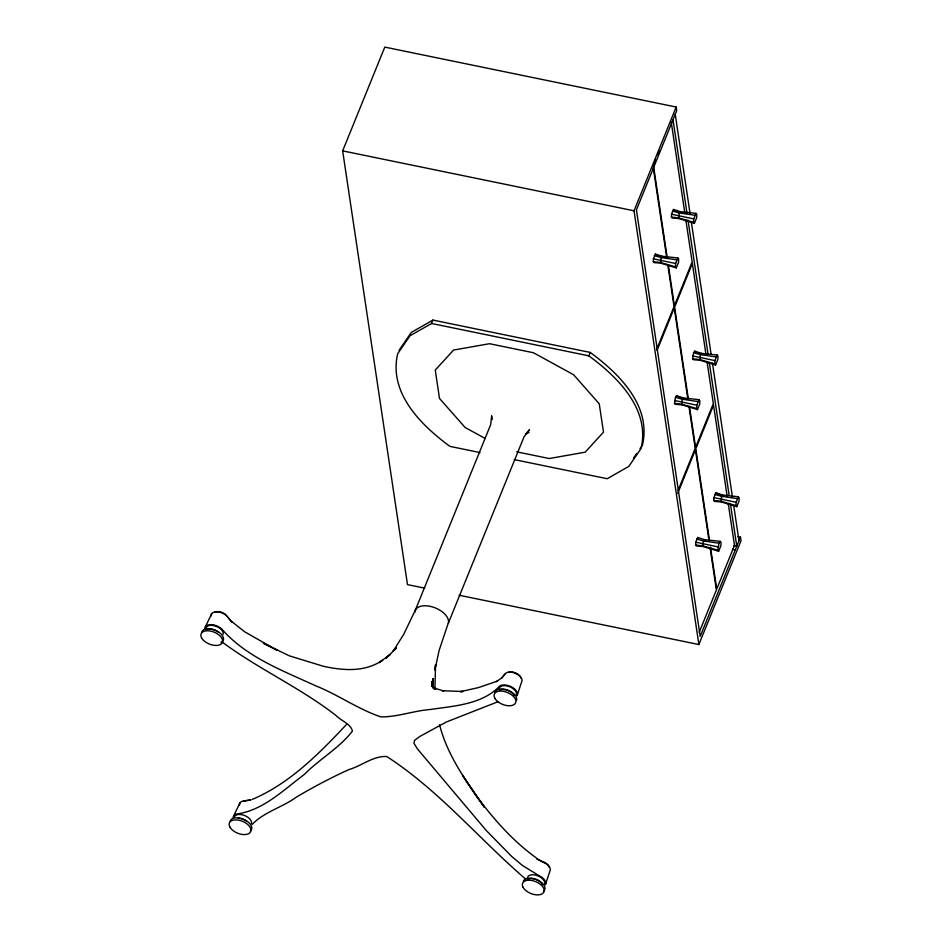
<?xml version="1.0" encoding="UTF-8"?>
<svg xmlns="http://www.w3.org/2000/svg" width="942" height="942" viewBox="0 0 942 942"><rect width="100%" height="100%" fill="white"/><g stroke="black" fill="none" stroke-linecap="round" stroke-linejoin="round"><path stroke-width="1.41" d="M653.312 261.699L653.43 258.815L655.361 254.057L661.967 256.248L677.887 257.967L678.687 259.026L678.546 262.371L676.297 267.905L660.848 263.171L653.995 262.606L653.312 261.699L660.295 262.441L675.508 266.857L676.297 267.905M671.422 217.096L671.54 214.211L673.483 209.454L680.077 211.644L696.008 213.375L696.797 214.423L696.656 217.767L694.407 223.301L678.958 218.568L672.105 218.002L671.422 217.096L678.405 217.838L693.618 222.253L694.407 223.301M675.508 266.857L675.649 263.513L677.887 257.967M674.496 403.388L675.461 397.347L676.544 395.746L683.138 397.936L699.07 399.667L699.859 400.715L699.729 404.059L697.48 409.593L682.032 404.86L675.178 404.295L674.496 403.388L681.478 404.13L696.68 408.545L697.48 409.593M693.618 222.253L693.759 218.909L696.008 213.375M692.606 358.784L693.571 352.744L694.654 351.142L701.248 353.332L717.18 355.063L717.981 356.111L717.839 359.455L715.59 364.99L700.142 360.268L693.288 359.691L692.606 358.784L699.588 359.526L714.801 363.942L715.59 364.99M696.68 408.545L696.821 405.201L699.07 399.667M695.667 545.077L695.785 542.192L697.728 537.435L704.322 539.625L720.253 541.356L721.042 542.404L720.901 545.748L718.652 551.282L703.203 546.548L696.35 545.983L695.667 545.077L702.65 545.818L717.863 550.234L718.652 551.282M714.801 363.942L714.931 360.598L717.18 355.063M713.777 500.473L713.895 497.6L715.838 492.831L722.432 495.021L738.363 496.752L739.152 497.8L739.011 501.144L736.774 506.678L721.325 501.956L714.46 501.38L713.777 500.473L720.76 501.215L735.973 505.63L736.774 506.678M717.863 550.234L718.993 543.204L720.253 541.356M735.973 505.63L736.114 502.286L738.363 496.752M431.931 684.763L432.873 679.229L432.496 684.669L432.472 680.901L433.497 688.567M431.942 684.975L433.143 678.593L432.025 684.316M424.712 588.149L407.486 584.605L342.652 150.873L384.795 47.1L676.179 107.035L676.709 110.65L636.427 209.866L700.177 636.38L740.459 537.164L737.598 536.563M479.949 452.56L449.923 446.378C421.062 425.195 388.445 392.991 397.689 353.733L409.947 335.811L431.554 323.483L432.943 320.08L590.21 352.426C619.071 373.609 651.699 405.825 642.444 445.083L639.995 448.663M414.998 611.005L490.688 424.607L491.665 415.74L492.242 419.567M448.31 623.298L523.999 436.9L529.534 429.705L526.248 433.32M459.154 595.238L698.87 644.54L634.037 210.796L676.179 107.035M653.983 164.132L655.597 160.152M657.74 154.853L659.353 150.885M514.261 459.614L607.201 478.724L628.82 466.396L641.066 448.486C650.321 409.228 617.693 377.012 588.832 355.84L590.21 352.426M656.833 348.976L674.036 306.609L667.772 264.678M657.045 350.412L674.248 308.046L687.86 399.137M678.004 490.664L695.208 448.298L688.943 406.367M677.687 493.431L695.432 449.734L709.043 540.826M699.188 632.353L716.391 589.986L710.127 548.056M698.87 644.54L741.001 540.779L740.459 537.164M205.321 626.936L211.62 613.866M233.592 816.078L239.892 802.996M415.504 609.804L403.671 634.378L393.05 651.322L396.582 647.825L386.196 658.069L390.094 654.466L380.698 661.519M683.138 397.936L681.572 401.798L682.032 404.86M204.944 629.174A10.185 5.699 22.1 0 1 211.797 624.664A10.185 5.699 22.1 0 1 223.136 630.598C247.652 657.657 283.377 670.939 315.923 685.917C338.178 694.796 358.125 709.22 380.803 716.874C397.536 717.109 413.762 710.715 430.435 709.479C453.726 706.005 481.079 704.545 498.53 687.248A10.185 5.699 22.1 0 1 510.623 686.471A10.185 5.699 22.1 0 1 517.052 695.667L521.68 681.831A9.279 5.181 22.1 0 0 515.827 673.471A9.279 5.181 22.1 0 0 504.83 674.178L501.827 677.851L496.21 681.714M399.078 350.33L411.324 332.408L432.943 320.08M633.46 458.224L636.733 453.443M501.827 677.851L504.83 674.178M346.691 724.28C319.314 753.482 289.618 783.65 252.197 799.428M252.115 824.497C264.054 811.886 282.247 807.435 296.118 797.273C313.262 787.112 330.866 777.751 349.035 769.532C361.504 765.952 373.267 755.731 386.726 756.52C438.701 790.032 479.078 839.016 525.718 879.133M379.426 662.509L382.652 660.165C365.025 672.376 343.041 670.645 323.177 666.218L289.206 655.785L263.43 643.256L277.03 650.239L244.567 631.729L232.274 621.979M525.424 434.215L528.98 432.39M497.223 681.184L478.524 687.566L460.438 691.675L462.899 691.51L442.575 690.757L443.729 691.016L433.673 687.872L435.616 689.132M497.929 701.743L446.508 721.937L420.038 736.338L414.633 740.259L413.95 743.285L417.589 749.102L486.202 830.42L511.718 856.455L522.41 865.462L538.895 875.601A10.185 5.699 22.1 0 1 545.324 884.797L549.951 870.973A9.279 5.181 22.1 0 0 544.099 862.601L536.869 858.821L544.099 862.601M244.178 800.912L250.702 799.97L244.178 800.912A9.279 5.181 22.1 0 0 239.551 805.033M665.205 257.319L667.902 257.661M683.692 398.666L686.388 399.008M694.749 215.223L679.194 212.939L672.4 211.055M676.627 259.827L661.084 257.543L654.278 255.659M715.92 356.912L700.377 354.628L693.571 352.744M697.81 401.516L682.255 399.231L675.461 397.347M737.103 498.601L721.548 496.316L714.754 494.432M718.993 543.204L703.438 540.92L696.644 539.036M671.54 214.211L693.759 218.909M653.43 258.815L675.649 263.513M692.723 355.911L714.931 360.598M674.613 400.503L696.821 405.201M713.895 497.6L736.114 502.286M695.785 542.192L718.004 546.89M342.652 150.873L634.037 210.796M431.554 323.483L588.832 355.84M516.652 451.83L549.257 458.53L585.194 452.184L603.492 432.154L599.253 403.812L573.619 374.751L533.443 352.744L489.499 343.712L453.561 350.059L435.263 370.088L439.49 398.431L465.136 427.491L485.224 438.489M733.971 545.689L736.774 546.266L730.462 504.052M732.487 549.327L735.29 549.904M675.449 210.761L680.63 212.374L680.077 211.644L679.194 212.939L678.958 218.568M657.339 255.364L661.225 256.577M696.633 352.449L700.507 353.662M681.113 397.865L676.544 395.746M536.269 857.856C512.083 840.558 492.242 817.491 474.686 793.682L462.616 775.454L484.341 807.2C466.431 781.636 447.309 755.484 439.573 724.763M221.429 641.502C257.99 668.867 300.192 687.554 336.235 715.684C341.157 720.865 350.518 723.656 352.473 731.039C339.509 747.96 319.432 759.075 304.396 774.383C284.048 789.537 264.207 809.508 238.302 813.782A10.185 5.699 22.1 0 0 233.216 818.304M435.569 688.955L431.483 685.729L434.462 689.073L431.66 684.292L432.861 687.625M227.823 617.198L232.156 622.391L227.823 617.198A9.279 5.181 22.1 0 0 217.508 611.794A9.279 5.181 22.1 0 0 211.279 615.891M673.483 209.454L674.166 210.36M662.52 256.978L661.967 256.248L661.084 257.543L660.848 263.171M655.361 254.057L656.056 254.964M701.802 354.062L701.248 353.332L700.377 354.628L700.142 360.268M694.654 351.142L695.337 352.049M715.838 492.831L722.985 495.751L722.432 495.021L721.548 496.316L721.325 501.956M704.875 540.355L704.322 539.625L702.756 543.487L703.203 546.548M697.728 537.435L698.411 538.341M675.237 114.288L690.027 213.269M691.334 222.006L711.139 354.475M712.446 363.212L732.464 497.129M733.759 505.866L738.987 540.802M673.012 119.752L686.942 212.916M688.025 220.192L708.043 354.11M709.35 362.847L729.155 495.315M671.187 121.754L684.799 212.845M685.882 220.075L692.146 262.006L674.401 305.691L668.349 265.208M705.97 354.533L692.358 263.442L674.625 307.139L688.237 398.231M707.053 361.763L713.318 403.694L695.585 447.379L689.532 406.897M727.153 496.222L713.541 405.142L695.797 448.828L709.408 539.919M728.237 503.452L734.501 545.383L716.756 589.068L710.492 547.149M653.442 165.451L667.277 257.978M653.289 167.806L666.689 257.449M434.91 689.297L435.545 664.699L434.886 670.092L439.102 650.498L447.803 624.499A17.78 9.938 22.1 0 0 434.439 607.566A17.78 9.938 22.1 0 0 414.774 612.312M495.056 692.358A11.481 6.417 22.1 0 1 507.62 690.133A11.481 6.417 22.1 0 1 516.581 700.295M499.248 688.308A9.126 5.099 22.1 0 1 509.222 686.541A9.126 5.099 22.1 0 1 516.346 694.607M499.554 690.086A9.126 5.099 22.1 0 1 514.367 695.549M508.28 672.447A7.501 4.192 22.1 0 1 515.863 673.047A7.501 4.192 22.1 0 1 520.879 678.169M206.039 627.996A9.126 5.099 22.1 0 1 216.012 626.23A9.126 5.099 22.1 0 1 223.136 634.307M206.345 629.786A9.126 5.099 22.1 0 1 218.544 632.294M201.847 632.047A11.481 6.417 22.1 0 1 217.131 631.069A11.481 6.417 22.1 0 1 221.029 642.55M215.07 612.135A7.501 4.192 22.1 0 1 226.869 615.997M527.508 877.438A9.126 5.099 22.1 0 1 537.493 875.671A9.126 5.099 22.1 0 1 544.617 883.749M523.328 881.488A11.481 6.417 22.1 0 1 537.741 880.063A11.481 6.417 22.1 0 1 543.581 891.32M527.826 879.227A9.126 5.099 22.1 0 1 534.832 879.133M535.939 879.498A9.126 5.099 22.1 0 1 542.627 884.691M544.135 862.177A7.501 4.192 22.1 0 1 549.139 867.299M234.299 817.126A9.126 5.099 22.1 0 1 244.284 815.372A9.126 5.099 22.1 0 1 251.408 823.438M238.267 818.268A9.126 5.099 22.1 0 1 241.623 818.822M242.73 819.187A9.126 5.099 22.1 0 1 246.816 821.424M230.119 821.188A11.481 6.417 22.1 0 1 244.531 819.752A11.481 6.417 22.1 0 1 250.36 831.009M243.342 801.277A7.501 4.192 22.1 0 1 245.497 800.759M494.75 698.081A11.481 6.417 22.1 0 0 513.39 704.957A11.481 6.417 22.1 0 0 506.772 692.229A11.481 6.417 22.1 0 0 494.75 698.081M201.541 637.769A11.481 6.417 22.1 0 0 220.181 644.646A11.481 6.417 22.1 0 0 213.563 631.929A11.481 6.417 22.1 0 0 201.541 637.769M523.022 887.211A11.481 6.417 22.1 0 0 541.662 894.088A11.481 6.417 22.1 0 0 535.032 881.371A11.481 6.417 22.1 0 0 523.022 887.211M229.813 826.899A11.481 6.417 22.1 0 0 248.452 833.776A11.481 6.417 22.1 0 0 241.823 821.059A11.481 6.417 22.1 0 0 229.813 826.899"/></g></svg>
